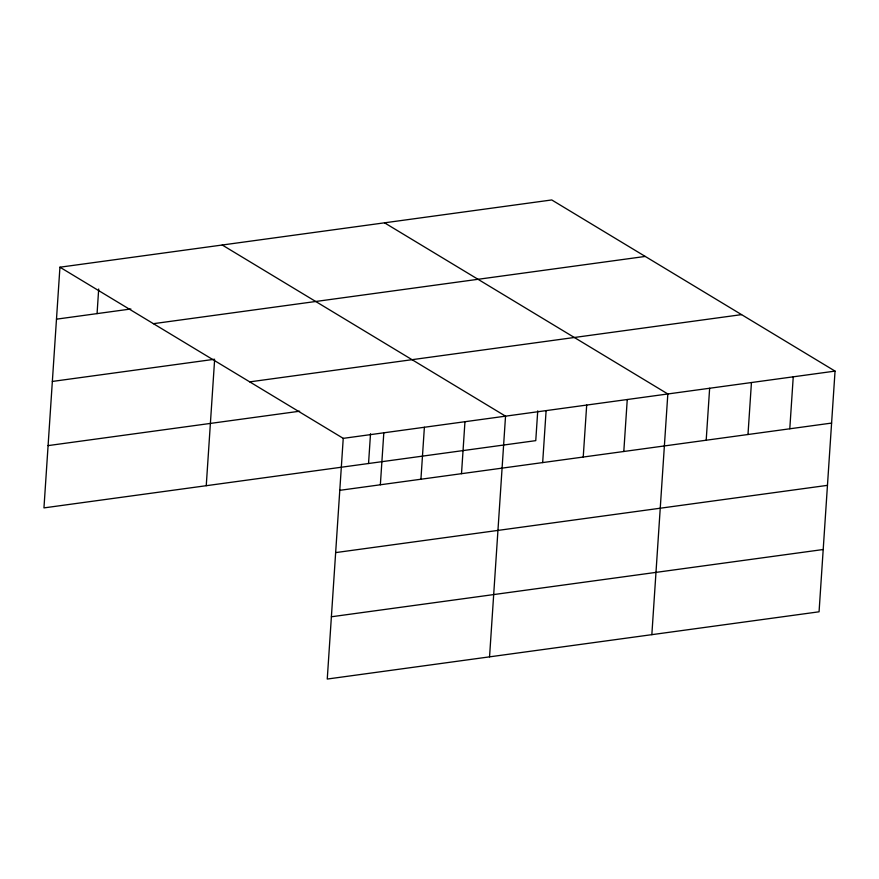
<?xml version="1.0" encoding="UTF-8"?>
<svg xmlns="http://www.w3.org/2000/svg" width="879" height="879" viewBox="0 0 879 879"><rect width="100%" height="100%" fill="white"/><g stroke="black" fill="none" stroke-linecap="round" stroke-linejoin="round"><path stroke-width="1.32" d="M59.937 267.205L343.239 438.357L327.252 679.049L819.063 611.795L835.05 371.103L551.748 199.951L59.937 267.205L43.95 507.897L535.761 440.643L537.739 410.856M97.064 313.616L98.69 289.004M206.246 485.702L214.564 360.588M368.543 463.508L370.52 433.721M380.354 484.779L383.815 432.809M420.931 479.231L424.381 427.26M461.508 473.682L464.958 421.711M489.548 656.855L505.535 416.163L222.233 245.01M542.662 462.585L546.112 410.614M583.227 457.036L586.689 405.065M623.804 451.487L627.254 399.516M651.844 634.66L667.831 393.968L384.53 222.816M706.189 440.225L709.639 388.254M747.985 434.501L751.446 382.541M789.792 428.787L793.243 376.827M56.487 319.165L130.872 308.99M153.429 323.681L645.241 256.437M52.344 381.442L214.652 359.247M249.746 381.871L741.557 314.627M48.081 445.609L299.651 411.218M343.239 438.357L835.05 371.103M339.788 490.328L831.6 423.074M335.646 552.605L827.458 485.351M331.383 616.772L823.194 549.518"/></g></svg>
